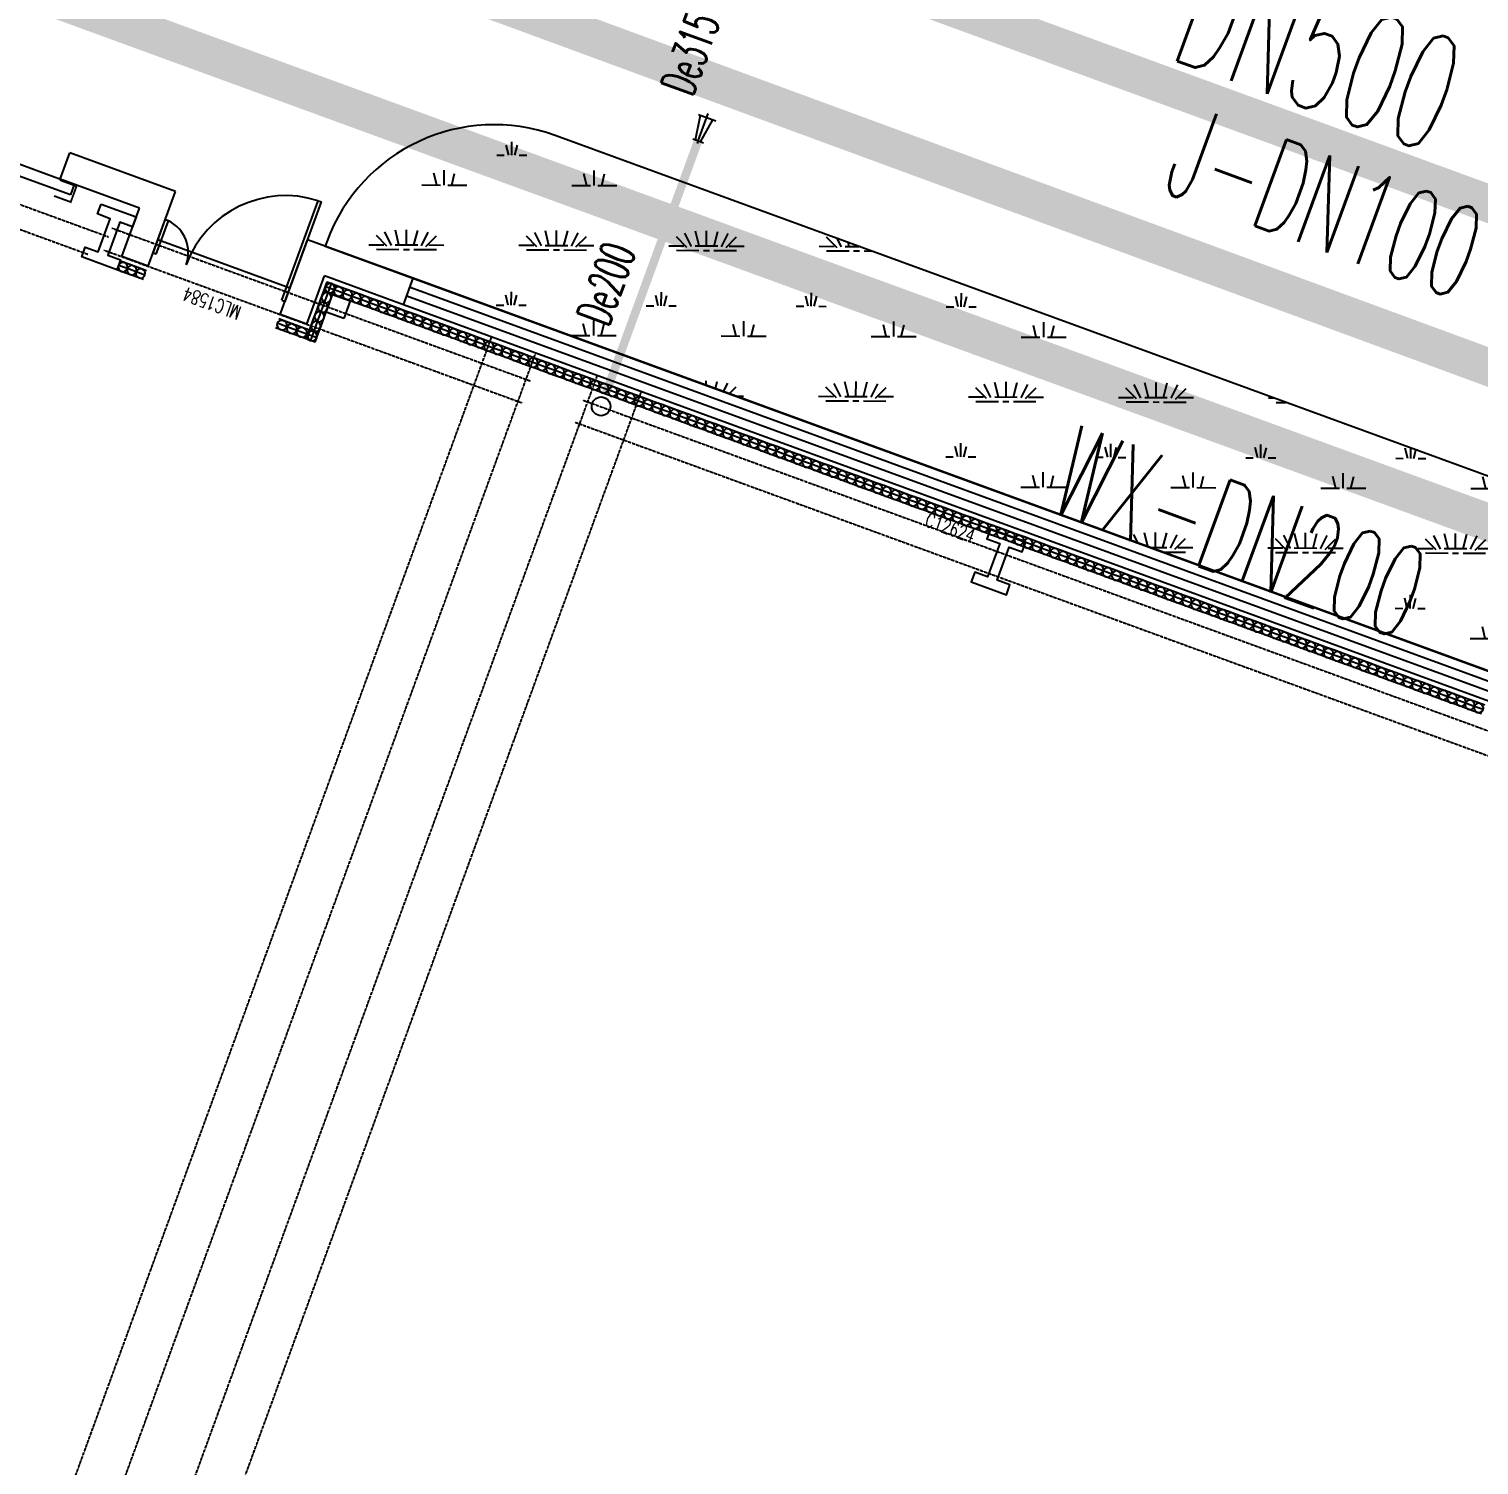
# Model space of a CAD drawing. Extents: x -111898 to 889894, y -2 to 1194865.
# Drawn here: x 665964 to 681430, y 1029118 to 1044437 of the extents above; entities that cross this region are included whole.
import ezdxf

# ---------------------------------------------------------------- set-up
doc = ezdxf.new("R2010")
doc.units = 0
doc.header["$LTSCALE"] = 10
doc.header["$MEASUREMENT"] = 0
doc.linetypes.add('10平面$0$10平面$0$DASH', pattern=[0.35, 0.25, -0.1])
doc.linetypes.add('10平面$0$DASH', pattern=[0.35, 0.25, -0.1])
doc.layers.get('Defpoints').update_dxf_attribs({"color": 210})
for name, color, linetype in [('0-WALL', 252, 'Continuous'), ('1-单体雨水', 131, 'Continuous'), ('10平面$0$10平面$0$WINDOW', 4, 'Continuous'), ('10平面$0$10平面$0$WINDOW_TEXT', 7, 'Continuous'), ('10平面$0$A-HRAIL', 173, 'Continuous'), ('10平面$0$A-SFCE', 30, 'Continuous'), ('10平面$0$AS-WALL', 40, 'Continuous'), ('Gps-ZF雨水', 4, 'TG_Y'), ('TEXT_消防', 1, 'Continuous'), ('TEXT_给水', 3, 'Continuous'), ('TEXT_雨水', 4, 'Continuous'), ('VPIPE-雨水', 4, 'Continuous'), ('WALL', 252, 'Continuous'), ('建-窗', 252, 'Continuous'), ('建-门窗编号', 7, 'Continuous'), ('虹吸管道配件', 7, 'Continuous')]:
    doc.layers.add(name, color=color, linetype=linetype)
doc.layers.add('GPS-ZF消防', color=1, linetype='TG_X', lineweight=60)
doc.layers.add('GPS-ZF给水', color=3, linetype='TG_J', lineweight=60)
doc.styles.add('10平面$0$10平面$0$_TCH_WINDOW', font='SIMPLEX', dxfattribs={"height": 3.5, "bigfont": 'GBCBIG'})
doc.styles.add('_TWT_PIPEDN', font='SIMPLEX', dxfattribs={"width": 0.6, "height": 3, "bigfont": 'HZTXT'})
doc.styles.add('A-WIN-LABEL', font='SIMPLEX', dxfattribs={"bigfont": 'GBCBIG'})
doc.styles.add('TG_LINETYPE', font='SIMPLEX', dxfattribs={"width": 0.8, "height": 3.5, "bigfont": 'HZTXT'})
doc.linetypes.add('TG_J', pattern='A,2,-0.3,["J",TG_LINETYPE,S=0.1,R=0,X=-0.23,Y=-0.15],0', length=2.3)
doc.linetypes.add('TG_WX', pattern='A,3,-0.6,["WX",TG_LINETYPE,S=0.1,R=0,X=-0.52,Y=-0.15],0', length=3.6)
doc.linetypes.add('TG_X', pattern='A,5,-0.3,["X",TG_LINETYPE,S=0.1,R=0,X=-0.23,Y=-0.15],0', length=5.3)
doc.linetypes.add('TG_Y', pattern='A,2,-0.3,["Y",TG_LINETYPE,S=0.1,R=0,X=-0.25,Y=-0.15],0', length=2.3)

# ---------------------------------------------------------------- blocks, each defined once
blk = doc.blocks.new('10平面$0$10平面$0$$DorLib2D$00000126')
at = {"color": 0, "linetype": 'Continuous'}
for p, q in [((-0.532, 0.5), (-0.532, 0.9)), ((0.532, 0.9), (0.532, 0.5))]:
    blk.add_line(p, q, dxfattribs=at)
at = {"color": 0, "linetype": '10平面$0$10平面$0$DASH'}
for p, q in [((-0.532, 0.9), (0.532, 0.9)), ((-0.532, 0.5), (0.532, 0.5))]:
    blk.add_line(p, q, dxfattribs=at)
blk = doc.blocks.new('10平面$0$DOOR2DLIB$SYSLIB$00000123')
at = {"color": 0}
for p, q in [((0.475, -0.001), (0.475, 0.752)), ((0.475, 0.752), (0.5, 0.752)), ((0.5, -0.001), (0.5, 0.752)), ((-0.5, 0), (-0.5, 0.252)), ((-0.475, 0.252), (-0.5, 0.252)), ((-0.475, 0), (-0.475, 0.252)), ((-0.475, 0), (-0.5, 0)), ((0.475, -0.001), (0.5, -0.001))]:
    blk.add_line(p, q, dxfattribs=at)
for centre, radius, start, end in [((0.505, -0.002), 0.755, 92.2493, 179.7238), ((-0.501, 0.003), 0.251, 359.7899, 84.0974)]:
    blk.add_arc(centre, radius, start, end, dxfattribs=at)
blk = doc.blocks.new('10平面$0$G$C325EBD4F-M')
at = {"layer": '10平面$0$10平面$0$WINDOW'}
blk.add_line((-5200, -50), (-3700, -50), dxfattribs=at)
at = {"layer": '10平面$0$AS-WALL'}
for p, q in [((-5500, 250), (-5200, 250)), ((-5500, 250), (-5500, -300)), ((-3700, 250), (-3400, 250)), ((-3400, 250), (-3400, -300)), ((-5200, -50), (-5200, -600)), ((-3700, -50), (-3700, -600)), ((-6400, -300), (-5500, -300)), ((-6400, -300), (-6400, -600)), ((-3400, -300), (-2500, -300)), ((-2500, -300), (-2500, -600)), ((-6400, -600), (-5200, -600)), ((-3700, -600), (-2500, -600))]:
    blk.add_line(p, q, dxfattribs=at)
for points in [[(-5200, 250), (-5200, -50)], [(-3700, 250), (-3700, -50)]]:
    blk.add_lwpolyline(points, dxfattribs=at)
at = {"layer": '10平面$0$10平面$0$WINDOW'}
ref = blk.add_blockref('10平面$0$DOOR2DLIB$SYSLIB$00000123', (-4450, 100), dxfattribs=dict(at, xscale=-1500, yscale=-1500, zscale=300))
ref.add_attrib('A0', 'MLC1584', (-4795, 313), dxfattribs={"layer": '10平面$0$10平面$0$WINDOW_TEXT', "height": 148.8, "style": '10平面$0$10平面$0$_TCH_WINDOW', "width": 0.705882})
ref = blk.add_blockref('10平面$0$10平面$0$$DorLib2D$00000126', (0, -450), dxfattribs=dict(at, xscale=5000, yscale=300, zscale=300))
ref.add_attrib('A0', 'JLM5050', (-369, -594), dxfattribs={"layer": '10平面$0$10平面$0$WINDOW_TEXT', "height": 148.8, "style": '10平面$0$10平面$0$_TCH_WINDOW', "width": 0.705882})
blk = doc.blocks.new('A$C5F4A4BCE')
at = {"layer": '虹吸管道配件'}
for p, q in [((307, 347), (30, 146)), ((333, 321), (54, 43)), ((359, 295), (158, 18)), ((388, 266), (278, 376)), ((333, 321), (360, 348)), ((177, 0), (0, 176))]:
    blk.add_line(p, q, dxfattribs=at)
blk = doc.blocks.new('10平面$0$3333')
at = {"layer": '10平面$0$A-SFCE', "const_width": 20}
blk.add_lwpolyline([(-227064, 766320), (-227064, 766510), (-227244, 766510), (-227244, 766320)], dxfattribs=at)
blk = doc.blocks.new('10平面$0$99平面图例外参$0$$LinePat$圆环')
for points in [[(0, 150), (300, 150)], [(0, 0), (300, 0)], [(0, -150), (300, -150)]]:
    blk.add_lwpolyline(points)
at = {"color": 0}
blk.add_circle((150, 0), 150, dxfattribs=at)
blk = doc.blocks.new('WINDOW2DLIB$DYNSTYLE$00000005')
at = {"color": 0}
for points in [[(-0.5, 0.5), (-0.5, -0.5)], [(-0.5, 0.5), (0.5, 0.5)], [(0.5, -0.5), (0.5, 0.5)], [(0.5, 0.1667), (-0.5, 0.1667)], [(0.5, -0.1667), (-0.5, -0.1667)], [(-0.5, -0.5), (0.5, -0.5)]]:
    blk.add_lwpolyline(points, dxfattribs=at)

msp = doc.modelspace()

# ---------------------------------------------------------------- hatches: boundary and pattern name
at = {"layer": '0-WALL'}
h = msp.add_hatch(dxfattribs=at)
h.set_pattern_fill('草坪或沼泽', color=8, scale=400, angle=-0.200257)
h.set_pattern_definition([(359.79974, (-824318.4, 704905.5), (1605.5824, 1594.398), [240, -48, 64, -48, 240, -960]), (359.79974, (-824398.3, 704953.8), (1605.5824, 1594.398), [160, -120, 240, -120, 160, -800]), (359.79974, (-823836, 705591.9), (1605.5824, 1594.398), [200, -80, 200, -1120]), (359.79974, (-824634.9, 705914.7), (1605.5824, 1594.398), [80, -160, 80, -1280]), (89.79974, (-824474.9, 705914.1), (-1594.398, 1605.5824), [144, -1456]), (89.79974, (-823998.3, 704952.4), (-1594.398, 1605.5824), [160, -1440]), (89.79974, (-823596, 705591), (-1594.398, 1605.5824), [160, -1440]), (44.79974, (-823790.3, 704935.7), (5.5922, 1599.9902), [160, -2102.7417]), (134.79974, (-824206.3, 704937.2), (-1599.9902, 5.5922), [160, -2102.7417]), (63.23469, (-823838.3, 704943.9), (5.5922, 1599.99023), [160, -3417.7088]), (75.7635, (-823918.27, 704952.15), (5.59221, 1599.99023), [160, -6436.969]), (75.7635, (-823516.03, 705590.75), (5.59221, 1599.99023), [128, -6468.969]), (75.7635, (-824442.9, 705914), (5.59221, 1599.99023), [112, -6484.969]), (103.835987, (-824078.27, 704952.7), (5.59221, 1599.99023), [160, -6436.969]), (103.835987, (-823676.03, 705591.3), (5.59221, 1599.99023), [128, -6468.969]), (103.835987, (-824506.9, 705914.2), (5.59221, 1599.99023), [112, -6484.969]), (116.364795, (-824158.3, 704945), (5.5922, 1599.99023), [160, -3417.7069])])
edge = h.paths.add_edge_path()
edge.add_line((741503.08, 933538.38), (741712.87, 934018.57))
edge.add_line((741712.87, 934018.57), (745060.96, 941812.89))
edge.add_line((745060.96, 941812.89), (766890.86, 1001849.76))
edge.add_line((766890.86, 1001849.76), (760346.98, 1016169.02))
edge.add_line((760346.98, 1016169.02), (737579.78, 1026362.54))
edge.add_line((737579.78, 1026362.54), (720756.11, 1037729.77))
edge.add_line((720756.11, 1037729.77), (653654.65, 1067773.01))
edge.add_line((653654.65, 1067773.01), (467795.25, 820503.81))
edge.add_line((467795.25, 820503.81), (468143.58, 820404.89))
edge.add_line((468143.58, 820404.89), (647181.92, 1058601.18))
edge.add_line((647181.92, 1058601.18), (648464.56, 1058132.56))
edge.add_line((648464.56, 1058132.56), (650350.23, 1063296.8))
edge.add_line((650350.23, 1063296.8), (720796.15, 1037558.69))
edge.add_line((720796.15, 1037558.69), (718909.6, 1032395.07))
edge.add_line((718909.6, 1032395.07), (725484.49, 1029992.9))
edge.add_line((725484.49, 1029992.9), (726513.26, 1032808.65))
edge.add_line((726513.26, 1032808.65), (729331.07, 1031779.14))
edge.add_line((729331.07, 1031779.14), (728302.36, 1028963.46))
edge.add_line((728302.36, 1028963.46), (747084.56, 1022101.19))
edge.add_line((747084.56, 1022101.19), (755217.14, 1018452.95))
edge.add_arc((743028.5, 1006160.87), 17310.64, -14.619994, 45.242091, ccw=False)
edge.add_line((759778.64, 1001791.54), (760685.99, 1001458.08))
edge.add_line((760685.99, 1001458.08), (765094.65, 999847.31))
edge.add_line((765094.65, 999847.31), (740941.69, 933744.02))
edge.add_line((740941.69, 933744.02), (741503.08, 933538.38))
h = msp.add_hatch(dxfattribs=at)
h.set_pattern_fill('草坪或沼泽', color=8, scale=400, angle=-0.200257)
h.set_pattern_definition([(359.79974, (-824318.4, 704905.5), (1605.5824, 1594.398), [240, -48, 64, -48, 240, -960]), (359.79974, (-824398.3, 704953.8), (1605.5824, 1594.398), [160, -120, 240, -120, 160, -800]), (359.79974, (-823836, 705591.9), (1605.5824, 1594.398), [200, -80, 200, -1120]), (359.79974, (-824634.9, 705914.7), (1605.5824, 1594.398), [80, -160, 80, -1280]), (89.79974, (-824474.9, 705914.1), (-1594.398, 1605.5824), [144, -1456]), (89.79974, (-823998.3, 704952.4), (-1594.398, 1605.5824), [160, -1440]), (89.79974, (-823596, 705591), (-1594.398, 1605.5824), [160, -1440]), (44.79974, (-823790.3, 704935.7), (5.5922, 1599.9902), [160, -2102.7417]), (134.79974, (-824206.3, 704937.2), (-1599.9902, 5.5922), [160, -2102.7417]), (63.23469, (-823838.3, 704943.9), (5.5922, 1599.99023), [160, -3417.7088]), (75.7635, (-823918.27, 704952.15), (5.59221, 1599.99023), [160, -6436.969]), (75.7635, (-823516.03, 705590.75), (5.59221, 1599.99023), [128, -6468.969]), (75.7635, (-824442.9, 705914), (5.59221, 1599.99023), [112, -6484.969]), (103.835987, (-824078.27, 704952.7), (5.59221, 1599.99023), [160, -6436.969]), (103.835987, (-823676.03, 705591.3), (5.59221, 1599.99023), [128, -6468.969]), (103.835987, (-824506.9, 705914.2), (5.59221, 1599.99023), [112, -6484.969]), (116.364795, (-824158.3, 704945), (5.5922, 1599.99023), [160, -3417.7069])])
edge = h.paths.add_edge_path()
edge.add_line((669124.11, 1042120.82), (691759.95, 1033850.59))
edge.add_arc((689993.06, 1034549.22), 1900, 338.425957, 429.930039)
edge.add_line((690645.08, 1036333.84), (671577.81, 1043300.14))
edge.add_arc((670925.79, 1041515.52), 1900, 69.930039, 159.929711)
edge.add_line((669141.18, 1042167.55), (669124.11, 1042120.82))

# ---------------------------------------------------------------- linework, layer by layer
msp.add_lwpolyline([(669124.11, 1042120.82), (691759.95, 1033850.59, 0.42192343), (690645.08, 1036333.84), (671577.81, 1043300.14, 0.41421189), (669141.18, 1042167.55)], format="xyb", close=True, dxfattribs=at)
at = {"layer": '1-单体雨水', "const_width": 90}
msp.add_lwpolyline([(673095.66, 1043229.2), (672117.61, 1040552.28)], dxfattribs=at)
at = {"layer": 'Defpoints', "color": 1}
msp.add_lwpolyline([(669320.86, 1041348.04), (669133, 1041416.68), (669201.64, 1041604.53), (669389.49, 1041535.9)], close=True, dxfattribs=at)
at = {"layer": 'GPS-ZF消防', "linetype": 'TG_WX', "ltscale": 0.1, "const_width": 400}
msp.add_lwpolyline([(659611.81, 1047180.05), (711862.61, 1028089.7)], dxfattribs=at)
at = {"layer": 'GPS-ZF给水', "ltscale": 0.1, "const_width": 400}
msp.add_lwpolyline([(646403.93, 1053754.33), (732072.4, 1022234.6)], dxfattribs=at)
at = {"layer": 'Gps-ZF雨水', "ltscale": 0.1, "const_width": 400}
msp.add_lwpolyline([(688859.33, 1039897.96), (674363.55, 1045194.08)], dxfattribs=at)
at = {"layer": 'VPIPE-雨水', "linetype": 'Continuous'}
msp.add_circle((672066.14, 1040411.39), 100, dxfattribs=at)
at = {"layer": 'WALL', "color": 8, "linetype": '10平面$0$DASH'}
for p, q in [((660809.9, 1044413.24), (666813.73, 1042219.68)), ((660861.24, 1044128.32), (666590.8, 1042034.97)), ((666848.05, 1042313.61), (671313.35, 1040682.17)), ((666762.25, 1042078.79), (671227.55, 1040447.35)), ((639773.94, 955960.69), (670899.7, 1041152.7)), ((640243.57, 955789.11), (671369.33, 1040981.11)), ((640901.06, 955548.89), (672026.83, 1040740.89)), ((641370.7, 955377.3), (672496.46, 1040569.3)), ((671876.91, 1040476.27), (682208.91, 1036701.37)), ((671791.12, 1040241.45), (682123.11, 1036466.55))]:
    msp.add_line(p, q, dxfattribs=at)
at = {"layer": 'WALL', "color": 8}
msp.add_line((669960.43, 1041495.87), (670063.38, 1041777.65), dxfattribs=at)
for points in [[(666732.58, 1042568.73), (667108.29, 1042431.46), (667069.86, 1042326.26), (666932.72, 1042376.36), (666803.69, 1042023.2), (666940.82, 1041973.09), (666902.39, 1041867.9), (666526.68, 1042005.16), (666565.11, 1042110.36), (666702.25, 1042060.26), (666831.28, 1042413.43), (666694.15, 1042463.53)], [(676594.94, 1038965.42), (676219.23, 1039102.68), (676180.8, 1038997.49), (676317.93, 1038947.38), (676188.9, 1038594.22), (676051.77, 1038644.32), (676013.33, 1038539.12), (676389.04, 1038401.85), (676427.47, 1038507.05), (676290.34, 1038557.15), (676419.37, 1038910.32), (676556.51, 1038860.22)]]:
    msp.add_lwpolyline(points, close=True, dxfattribs=at)
msp.add_lwpolyline([(669960.43, 1041495.87), (670063.38, 1041777.65)], dxfattribs=at)

# ---------------------------------------------------------------- block references
at = {"layer": '10平面$0$A-HRAIL', "yscale": 0.3333333333333334, "zscale": 0.3333333333333333}
for p, xscale, rotation in [((667013.47, 1041880.54), -0.333333312028715, 339.9297114345931), ((667107.4, 1041846.22), -0.333333312028715, 339.9297114345931), ((667201.33, 1041811.91), -0.333333312028715, 339.9297114345931), ((669117.5, 1041519.93), -0.3611111227129974, 249.9297114345931), ((669154.67, 1041621.69), -0.3611111227129974, 249.9297114345931), ((669219.92, 1041653.57), -0.3344988349732453, 339.9297114345931), ((669314.18, 1041619.13), -0.3344988349732453, 339.9297114345931), ((669408.44, 1041584.69), -0.3344988349732453, 339.9297114345931), ((669502.69, 1041550.25), -0.3344988349732453, 339.9297114345931), ((669596.95, 1041515.82), -0.3344988349732453, 339.9297114345931), ((669043.14, 1041316.42), -0.3611111227129974, 249.9297114345931), ((669080.32, 1041418.18), -0.3611111227129974, 249.9297114345931), ((669691.2, 1041481.38), -0.3344988349732453, 339.9297114345931), ((669785.46, 1041446.94), -0.3344988349732453, 339.9297114345931), ((669879.71, 1041412.5), -0.3344988349732453, 339.9297114345931), ((669973.97, 1041378.07), -0.3344988349732453, 339.9297114345931), ((668715.91, 1041258.54), -0.3750000000093617, 339.9297114345931), ((668821.57, 1041219.93), -0.3750000000093617, 339.9297114345931), ((669005.96, 1041214.67), -0.3611111227129974, 249.9297114345931), ((670068.22, 1041343.63), -0.3344988349732453, 339.9297114345931), ((670162.48, 1041309.19), -0.3344988349732453, 339.9297114345931), ((670256.74, 1041274.76), -0.3344988349732453, 339.9297114345931), ((670350.99, 1041240.32), -0.3344988349732453, 339.9297114345931), ((670445.25, 1041205.88), -0.3344988349732453, 339.9297114345931), ((668927.24, 1041181.33), -0.3750000000093617, 339.9297114345931), ((669032.91, 1041142.72), -0.3750000000093617, 339.9297114345931), ((668968.79, 1041112.92), -0.3611111227129974, 249.9297114345931), ((670539.5, 1041171.44), -0.3344988349732453, 339.9297114345931), ((670633.76, 1041137.01), -0.3344988349732453, 339.9297114345931), ((670728.01, 1041102.57), -0.3344988349732453, 339.9297114345931), ((670822.27, 1041068.13), -0.3344988349732453, 339.9297114345931), ((670916.53, 1041033.69), -0.3344988349732453, 339.9297114345931), ((671010.78, 1040999.26), -0.3344988349732453, 339.9297114345931), ((671105.04, 1040964.82), -0.3344988349732453, 339.9297114345931), ((671199.29, 1040930.38), -0.3344988349732453, 339.9297114345931), ((671293.55, 1040895.95), -0.3344988349732453, 339.9297114345931), ((671387.8, 1040861.51), -0.3344988349732453, 339.9297114345931), ((671482.06, 1040827.07), -0.3344988349732453, 339.9297114345931), ((671576.32, 1040792.63), -0.3344988349732453, 339.9297114345931), ((671670.57, 1040758.2), -0.3344988349732453, 339.9297114345931), ((671764.83, 1040723.76), -0.3344988349732453, 339.9297114345931), ((671859.08, 1040689.32), -0.3344988349732453, 339.9297114345931), ((671953.34, 1040654.88), -0.3344988349732453, 339.9297114345931), ((672047.59, 1040620.45), -0.3344988349732453, 339.9297114345931), ((672141.85, 1040586.01), -0.3344988349732453, 339.9297114345931), ((672236.1, 1040551.57), -0.3344988349732453, 339.9297114345931), ((672330.36, 1040517.14), -0.3344988349732453, 339.9297114345931), ((672424.62, 1040482.7), -0.3344988349732453, 339.9297114345931), ((672518.87, 1040448.26), -0.3344988349732453, 339.9297114345931), ((672613.13, 1040413.82), -0.3344988349732453, 339.9297114345931), ((672707.38, 1040379.39), -0.3344988349732453, 339.9297114345931), ((672801.64, 1040344.95), -0.3344988349732453, 339.9297114345931), ((672895.89, 1040310.51), -0.3344988349732453, 339.9297114345931), ((672990.15, 1040276.07), -0.3344988349732453, 339.9297114345931), ((673084.41, 1040241.64), -0.3344988349732453, 339.9297114345931), ((673178.66, 1040207.2), -0.3344988349732453, 339.9297114345931), ((673272.92, 1040172.76), -0.3344988349732453, 339.9297114345931), ((673367.17, 1040138.33), -0.3344988349732453, 339.9297114345931), ((673461.43, 1040103.89), -0.3344988349732453, 339.9297114345931), ((673555.68, 1040069.45), -0.3344988349732453, 339.9297114345931), ((673649.94, 1040035.01), -0.3344988349732453, 339.9297114345931), ((673744.2, 1040000.58), -0.3344988349732453, 339.9297114345931), ((673838.45, 1039966.14), -0.3344988349732453, 339.9297114345931), ((673932.71, 1039931.7), -0.3344988349732453, 339.9297114345931), ((674026.96, 1039897.26), -0.3344988349732453, 339.9297114345931), ((674121.22, 1039862.83), -0.3344988349732453, 339.9297114345931), ((674215.47, 1039828.39), -0.3344988349732453, 339.9297114345931), ((674309.73, 1039793.95), -0.3344988349732453, 339.9297114345931), ((674403.98, 1039759.52), -0.3344988349732453, 339.9297114345931), ((674498.24, 1039725.08), -0.3344988349732453, 339.9297114345931), ((674592.5, 1039690.64), -0.3344988349732453, 339.9297114345931), ((674686.75, 1039656.2), -0.3344988349732453, 339.9297114345931), ((674781.01, 1039621.77), -0.3344988349732453, 339.9297114345931), ((674875.26, 1039587.33), -0.3344988349732453, 339.9297114345931), ((674969.52, 1039552.89), -0.3344988349732453, 339.9297114345931), ((675063.77, 1039518.46), -0.3344988349732453, 339.9297114345931), ((675158.03, 1039484.02), -0.3344988349732453, 339.9297114345931), ((675252.29, 1039449.58), -0.3344988349732453, 339.9297114345931), ((675346.54, 1039415.14), -0.3344988349732453, 339.9297114345931), ((675440.8, 1039380.71), -0.3344988349732453, 339.9297114345931), ((675535.05, 1039346.27), -0.3344988349732453, 339.9297114345931), ((675629.31, 1039311.83), -0.3344988349732453, 339.9297114345931), ((675723.56, 1039277.39), -0.3344988349732453, 339.9297114345931), ((675817.82, 1039242.96), -0.3344988349732453, 339.9297114345931), ((675912.08, 1039208.52), -0.3344988349732453, 339.9297114345931), ((676006.33, 1039174.08), -0.3344988349732453, 339.9297114345931), ((676100.59, 1039139.65), -0.3344988349732453, 339.9297114345931), ((676194.84, 1039105.21), -0.3344988349732453, 339.9297114345931), ((676289.1, 1039070.77), -0.3344988349732453, 339.9297114345931), ((676383.35, 1039036.33), -0.3344988349732453, 339.9297114345931), ((676477.61, 1039001.9), -0.3344988349732453, 339.9297114345931), ((676571.86, 1038967.46), -0.3344988349732453, 339.9297114345931), ((676666.12, 1038933.02), -0.3344988349732453, 339.9297114345931), ((676760.38, 1038898.58), -0.3344988349732453, 339.9297114345931), ((676854.63, 1038864.15), -0.3344988349732453, 339.9297114345931), ((676948.89, 1038829.71), -0.3344988349732453, 339.9297114345931), ((677043.14, 1038795.27), -0.3344988349732453, 339.9297114345931), ((677137.4, 1038760.84), -0.3344988349732453, 339.9297114345931), ((677231.65, 1038726.4), -0.3344988349732453, 339.9297114345931), ((677325.91, 1038691.96), -0.3344988349732453, 339.9297114345931), ((677420.17, 1038657.52), -0.3344988349732453, 339.9297114345931), ((677514.42, 1038623.09), -0.3344988349732453, 339.9297114345931), ((677608.68, 1038588.65), -0.3344988349732453, 339.9297114345931), ((677702.93, 1038554.21), -0.3344988349732453, 339.9297114345931), ((677797.19, 1038519.77), -0.3344988349732453, 339.9297114345931), ((677891.44, 1038485.34), -0.3344988349732453, 339.9297114345931), ((677985.7, 1038450.9), -0.3344988349732453, 339.9297114345931), ((678079.95, 1038416.46), -0.3344988349732453, 339.9297114345931), ((678174.21, 1038382.03), -0.3344988349732453, 339.9297114345931), ((678268.47, 1038347.59), -0.3344988349732453, 339.9297114345931), ((678362.72, 1038313.15), -0.3344988349732453, 339.9297114345931), ((678456.98, 1038278.71), -0.3344988349732453, 339.9297114345931), ((678551.23, 1038244.28), -0.3344988349732453, 339.9297114345931), ((678645.49, 1038209.84), -0.3344988349732453, 339.9297114345931), ((678739.74, 1038175.4), -0.3344988349732453, 339.9297114345931), ((678834, 1038140.96), -0.3344988349732453, 339.9297114345931), ((678928.26, 1038106.53), -0.3344988349732453, 339.9297114345931), ((679022.51, 1038072.09), -0.3344988349732453, 339.9297114345931), ((679116.77, 1038037.65), -0.3344988349732453, 339.9297114345931), ((679211.02, 1038003.22), -0.3344988349732453, 339.9297114345931), ((679305.28, 1037968.78), -0.3344988349732453, 339.9297114345931), ((679399.53, 1037934.34), -0.3344988349732453, 339.9297114345931), ((679493.79, 1037899.9), -0.3344988349732453, 339.9297114345931), ((679588.05, 1037865.47), -0.3344988349732453, 339.9297114345931), ((679682.3, 1037831.03), -0.3344988349732453, 339.9297114345931), ((679776.56, 1037796.59), -0.3344988349732453, 339.9297114345931), ((679870.81, 1037762.15), -0.3344988349732453, 339.9297114345931), ((679965.07, 1037727.72), -0.3344988349732453, 339.9297114345931), ((680059.32, 1037693.28), -0.3344988349732453, 339.9297114345931), ((680153.58, 1037658.84), -0.3344988349732453, 339.9297114345931), ((680247.83, 1037624.41), -0.3344988349732453, 339.9297114345931), ((680342.09, 1037589.97), -0.3344988349732453, 339.9297114345931), ((680436.35, 1037555.53), -0.3344988349732453, 339.9297114345931), ((680530.6, 1037521.09), -0.3344988349732453, 339.9297114345931), ((680624.86, 1037486.66), -0.3344988349732453, 339.9297114345931), ((680719.11, 1037452.22), -0.3344988349732453, 339.9297114345931), ((680813.37, 1037417.78), -0.3344988349732453, 339.9297114345931), ((680907.62, 1037383.35), -0.3344988349732453, 339.9297114345931), ((681001.88, 1037348.91), -0.3344988349732453, 339.9297114345931), ((681096.14, 1037314.47), -0.3344988349732453, 339.9297114345931), ((681190.39, 1037280.03), -0.3344988349732453, 339.9297114345931), ((681284.65, 1037245.6), -0.3344988349732453, 339.9297114345931), ((681378.9, 1037211.16), -0.3344988349732453, 339.9297114345931), ((681473.16, 1037176.72), -0.3344988349732453, 339.9297114345931)]:
    msp.add_blockref('10平面$0$99平面图例外参$0$$LinePat$圆环', p, dxfattribs=dict(at, xscale=xscale, rotation=rotation))
at = {"layer": '10平面$0$A-SFCE', "xscale": -1, "rotation": 249.9297114345931}
msp.add_blockref('10平面$0$3333', (24432.11, 1519080.32), dxfattribs=at)
at = {"layer": 'WALL', "color": 8, "rotation": 159.9297114345931}
msp.add_blockref('10平面$0$G$C325EBD4F-M', (663846.13, 1043410.39), dxfattribs=at)
at = {"layer": '建-窗'}
ref = msp.add_blockref('WINDOW2DLIB$DYNSTYLE$00000005', (675929.32, 1039474.77), dxfattribs=dict(at, xscale=12600, yscale=-300, zscale=300, rotation=159.9297114511592))
ref.add_attrib('A', 'C12624', (675508.68, 1039139.38), dxfattribs={"layer": '建-门窗编号', "height": 148.75, "rotation": 339.929711, "style": 'A-WIN-LABEL', "width": 0.705882})
at = {"layer": '虹吸管道配件', "lineweight": -2, "xscale": 0.7866797424559362, "yscale": 0.7866797424559362, "zscale": 0.7866797424559362, "rotation": 204.9297114489694}
msp.add_blockref('A$C5F4A4BCE', (673231.68, 1043582.81), dxfattribs=at)

# ---------------------------------------------------------------- texts
at = {"layer": 'TEXT_消防', "style": '_TWT_PIPEDN', "width": 0.557143}
msp.add_text('WX-DN200', height=980, rotation=339.929722, dxfattribs=at).set_placement((676812.58, 1039300.95))
at = {"layer": 'TEXT_给水', "style": '_TWT_PIPEDN', "width": 0.557143}
msp.add_text('J-DN100', height=980, rotation=339.800077, dxfattribs=at).set_placement((678028.74, 1042708.75))
at = {"layer": 'TEXT_雨水', "style": '_TWT_PIPEDN', "width": 0.557143}
for s, height, rotation, p in [('DN500', 1225, 339.929915, (678099.1, 1044135.37)), ('De315', 367.5, 69.929711, (673041.37, 1043703.51)), ('De200', 367.5, 69.929711, (672144.88, 1041249.79))]:
    msp.add_text(s, height=height, rotation=rotation, dxfattribs=at).set_placement(p)

doc.saveas('drawing.dxf')
